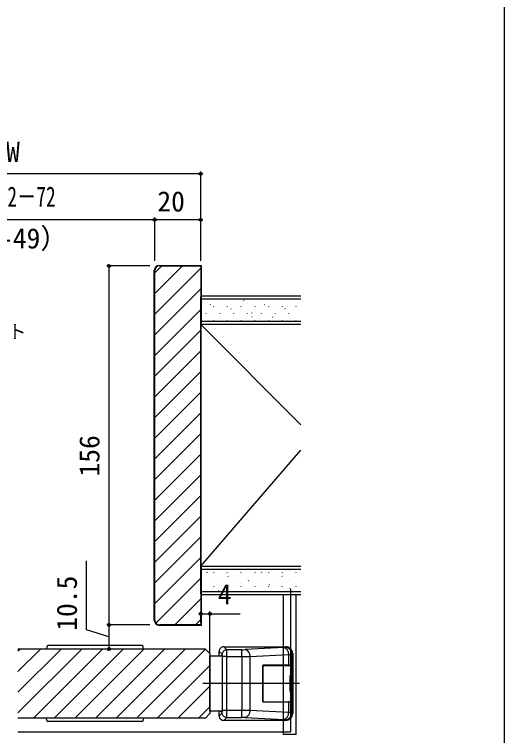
# Model space of a CAD drawing. Units: millimetres, scale not verified. Extents: x -525 to 525, y -784 to 780.
# Drawn here: x 312 to 525.1, y 44.8 to 358.2 of the extents above; entities that cross this region are included whole.
import ezdxf
from ezdxf.enums import TextEntityAlignment as Align

# ---------------------------------------------------------------- set-up
doc = ezdxf.new("R2010")
doc.units = ezdxf.units.MM
doc.header["$LTSCALE"] = 4
for name, color, linetype in [('0-4_YKK_12', 2, 'Continuous'), ('0-5_YKK_13', 4, 'Continuous'), ('0-7_YKK_D', 6, 'Continuous'), ('0-8_YKK_ZWAK', 7, 'Continuous'), ('0-9_YSS_K', 3, 'Continuous'), ('0-A_YSS_KE', 3, 'Continuous')]:
    doc.layers.add(name, color=color, linetype=linetype)
doc.styles.add('ＭＳ ゴシック', font='')
doc.styles.get('ＭＳ ゴシック').set_extended_font_data('MS Gothic')

msp = doc.modelspace()

# ---------------------------------------------------------------- linework, layer by layer
at = {"layer": '0-4_YKK_12'}
for p, q in [((431.998, 108.394), (431.998, 46.394)), ((394.998, 82.394), (313.492, 82.398)), ((313.492, 81.57), (314.319, 82.398)), ((313.492, 72.589), (323.3, 82.398)), ((313.492, 63.609), (332.28, 82.398)), ((313.492, 54.629), (341.26, 82.398)), ((320.24, 52.398), (350.24, 82.398)), ((329.221, 52.398), (359.221, 82.398)), ((338.201, 52.398), (368.201, 82.398)), ((347.181, 52.398), (377.181, 82.398)), ((356.162, 52.398), (386.162, 82.398)), ((365.142, 52.398), (394.977, 82.233)), ((394.998, 82.394), (396.998, 80.394)), ((396.998, 80.394), (396.998, 54.394)), ((374.122, 52.398), (396.998, 75.274)), ((383.102, 52.398), (396.998, 66.294)), ((392.083, 52.398), (396.998, 57.313)), ((394.998, 52.394), (396.998, 54.394)), ((395.002, 52.398), (313.492, 52.398)), ((313.492, 46.394), (431.998, 46.394))]:
    msp.add_line(p, q, dxfattribs=at)
at = {"layer": '0-5_YKK_13'}
for p, q in [((428.998, 45.194), (428.998, 105.894)), ((434.498, 45.194), (434.498, 105.894)), ((326.061, 83.424), (325.998, 82.394)), ((367.436, 83.894), (326.56, 83.894)), ((367.998, 82.394), (367.935, 83.424)), ((404.288, 82.102), (402.995, 83.394)), ((402.995, 83.394), (430.002, 83.394)), ((410.927, 82.102), (404.288, 82.102)), ((410.927, 79.106), (410.927, 82.102)), ((429.105, 83.011), (412.341, 82.132)), ((430.002, 83.394), (429.688, 83.08)), ((396.998, 79.394), (402.34, 79.394)), ((400.998, 81.397), (402.29, 80.104)), ((400.998, 79.394), (400.998, 81.397)), ((401.758, 79.644), (402.308, 79.644)), ((401.758, 79.394), (401.758, 79.644)), ((402.308, 79.644), (402.308, 55.144)), ((404.337, 79.106), (410.927, 79.106)), ((404.337, 55.682), (404.337, 79.106)), ((410.927, 79.106), (410.927, 55.682)), ((414.463, 79.136), (431.226, 80.015)), ((414.463, 55.651), (414.463, 79.136)), ((431.226, 80.015), (431.226, 75.394)), ((432.684, 80.084), (432.998, 80.398)), ((432.684, 54.704), (432.684, 80.084)), ((432.998, 80.398), (432.998, 54.39)), ((419.998, 75.394), (419.998, 59.394)), ((431.226, 75.394), (419.998, 75.394)), ((419.998, 75.294), (431.051, 75.294)), ((419.998, 59.494), (419.998, 75.294)), ((431.051, 75.294), (432.139, 75.294)), ((431.226, 75.394), (432.369, 75.394)), ((432.139, 70.894), (432.139, 75.294)), ((432.369, 59.394), (432.369, 75.394)), ((435.998, 67.394), (393.93, 67.394)), ((419.998, 59.494), (431.051, 59.494)), ((419.998, 59.394), (431.226, 59.394)), ((431.051, 59.494), (432.139, 59.494)), ((431.226, 59.394), (431.226, 54.773)), ((432.369, 59.394), (431.226, 59.394)), ((400.998, 53.391), (400.998, 55.394)), ((402.29, 54.683), (400.998, 53.391)), ((404.337, 55.682), (402.34, 55.682)), ((410.927, 55.682), (404.337, 55.682)), ((410.927, 52.686), (410.927, 55.682)), ((431.226, 54.773), (414.463, 55.651)), ((432.998, 54.39), (432.684, 54.704)), ((326.061, 51.363), (325.998, 52.394)), ((367.436, 50.894), (326.56, 50.894)), ((367.998, 52.394), (367.935, 51.363)), ((402.995, 51.394), (404.288, 52.686)), ((430.002, 51.394), (402.995, 51.394)), ((404.288, 52.686), (410.927, 52.686)), ((412.341, 52.655), (429.105, 51.777)), ((429.688, 51.708), (430.002, 51.394)), ((434.498, 45.194), (428.998, 45.194))]:
    msp.add_line(p, q, dxfattribs=at)
for points in [[(404.288, 82.102), (403.941, 82.07), (403.606, 81.98), (403.291, 81.832), (403.006, 81.632), (402.76, 81.386), (402.56, 81.101), (402.412, 80.786), (402.322, 80.451), (402.29, 80.104)], [(432.684, 80.084), (432.652, 80.509), (432.561, 80.926), (432.411, 81.326), (432.205, 81.701), (431.949, 82.043), (431.647, 82.345), (431.305, 82.601), (430.93, 82.806), (430.531, 82.956), (430.114, 83.048), (429.688, 83.08)], [(402.34, 55.394), (396.998, 55.394), (396.998, 79.394)], [(404.337, 79.106), (402.34, 79.106), (402.34, 55.682)], [(431.914, 63.894), (431.914, 70.894), (432.139, 70.894)], [(432.139, 59.494), (432.139, 63.894), (431.914, 63.894)], [(402.308, 55.144), (401.758, 55.144), (401.758, 55.394)], [(404.288, 52.686), (403.941, 52.717), (403.606, 52.808), (403.291, 52.955), (403.006, 53.155), (402.76, 53.401), (402.56, 53.686), (402.412, 54.001), (402.322, 54.337), (402.29, 54.683)], [(429.688, 51.708), (430.114, 51.74), (430.531, 51.831), (430.93, 51.981), (431.305, 52.187), (431.647, 52.443), (431.949, 52.745), (432.205, 53.087), (432.411, 53.462), (432.561, 53.861), (432.652, 54.278), (432.684, 54.704)]]:
    msp.add_lwpolyline(points, dxfattribs=at)
for centre, radius, start, end in [((326.56, 83.394), 0.5, 90, 176.5), ((367.436, 83.394), 0.5, 3.5, 90), ((402.994, 81.398), 1.996, 89.96796, 180.03204), ((360.156, 79.872), 44.187, 359.00679, 2.8927), ((411.01, 110.88), 28.778, 269.83529, 272.65187), ((411.721, 79.444), 2.759, 353.59226, 77.01062), ((429.151, 85.132), 2.121, 268.75981, 284.66696), ((428.485, 80.323), 2.759, 353.59226, 77.01062), ((430.004, 80.4), 2.994, 359.96782, 90.03218), ((396.92, 79.337), 5.425, 357.55934, 8.13497), ((411.173, 254.343), 175.238, 269.91948, 271.07552), ((431.436, 91.07), 11.057, 268.9121, 276.47934), ((402.994, 53.39), 1.996, 179.96796, 270.03204), ((396.92, 55.451), 5.425, 351.86503, 2.44066), ((351.58, 55.058), 52.761, 357.42312, 0.67739), ((411.098, -128.289), 183.971, 88.95192, 90.05308), ((411.615, 55.418), 2.857, 284.72115, 4.67597), ((428.379, 54.54), 2.857, 284.72115, 4.67597), ((430.004, 54.388), 2.994, 269.96782, 0.03218), ((431.259, 39.947), 14.826, 84.48355, 90.12502), ((326.56, 51.394), 0.5, 183.5, 270), ((367.436, 51.394), 0.5, 270, 356.5), ((411.01, 23.908), 28.778, 87.34813, 90.16471), ((429.151, 49.656), 2.121, 75.33304, 91.24019)]:
    msp.add_arc(centre, radius, start, end, dxfattribs=at)
at = {"layer": '0-7_YKK_D'}
for p, q in [((392.998, 288.894), (230.985, 288.894)), ((392.998, 251.094), (392.998, 289.894)), ((372.998, 251.094), (372.998, 269.894)), ((372.998, 251.094), (372.998, 269.894)), ((392.998, 251.094), (392.998, 269.894)), ((372.998, 268.894), (250.985, 268.894)), ((392.998, 268.894), (372.998, 268.894)), ((370.798, 248.894), (352.112, 248.894)), ((353.112, 248.894), (353.112, 92.894)), ((392.998, 93.894), (392.998, 98.642)), ((396.998, 80.398), (396.998, 98.642)), ((370.798, 92.894), (352.112, 92.894)), ((370.798, 92.894), (352.112, 92.894)), ((353.112, 92.894), (353.112, 82.398)), ((370.798, 82.398), (352.112, 82.398))]:
    msp.add_line(p, q, dxfattribs=at)
for points in [[(353.112, 87.646), (343.304, 90.674), (343.304, 120.674)], [(392.998, 97.642), (396.998, 97.642), (410.116, 97.642)]]:
    msp.add_lwpolyline(points, dxfattribs=at)
for centre in [(392.998, 288.894), (372.998, 268.894), (372.998, 268.894), (392.998, 268.894), (353.112, 248.894), (392.998, 97.642), (396.998, 97.642), (353.112, 92.894), (353.112, 92.894), (353.112, 82.398)]:
    msp.add_circle(centre, 0.637, dxfattribs=at)
at = {"layer": '0-8_YKK_ZWAK'}
msp.add_lwpolyline([(-524.9, -783.5), (525.1, -783.5), (525.1, 746.5)], dxfattribs=at)
at = {"layer": '0-9_YSS_K'}
for p, q in [((372.998, 245.85), (376.042, 248.894)), ((372.998, 236.87), (385.022, 248.894)), ((372.998, 227.89), (392.998, 247.89)), ((372.998, 218.909), (392.998, 238.909)), ((392.998, 235.894), (392.998, 223.394)), ((392.998, 106.394), (392.998, 235.394)), ((436.498, 234.394), (392.998, 234.394)), ((395.43, 234.305), (395.43, 234.394)), ((395.899, 233.391), (395.892, 233.41)), ((397.256, 231.904), (397.146, 232.071)), ((401.41, 234.305), (401.41, 234.394)), ((407.39, 234.305), (407.39, 234.394)), ((411.709, 233.745), (411.598, 233.912)), ((413.314, 232.346), (413.308, 232.365)), ((413.37, 234.305), (413.37, 234.394)), ((418.572, 233.544), (418.566, 233.563)), ((419.35, 234.305), (419.35, 234.394)), ((420.715, 231.976), (420.605, 232.143)), ((425.33, 234.305), (425.33, 234.394)), ((431.31, 234.305), (431.31, 234.394)), ((435.988, 232.5), (435.981, 232.518)), ((372.998, 209.929), (392.998, 229.929)), ((398.66, 231.075), (398.66, 231.175)), ((403.099, 229.102), (403.093, 229.121)), ((404.64, 231.075), (404.64, 231.175)), ((406.262, 230.135), (406.152, 230.302)), ((408.09, 231.054), (408.083, 231.073)), ((410.62, 231.075), (410.62, 231.175)), ((416.6, 231.075), (416.6, 231.175)), ((422.58, 231.075), (422.58, 231.175)), ((425.773, 229.256), (425.766, 229.274)), ((428.56, 231.075), (428.56, 231.175)), ((429.722, 230.207), (429.611, 230.374)), ((430.763, 231.208), (430.757, 231.226)), ((434.54, 231.075), (434.54, 231.175)), ((395.43, 228.225), (395.43, 228.325)), ((397.842, 227.905), (397.835, 227.923)), ((401.41, 228.225), (401.41, 228.325)), ((407.39, 228.225), (407.39, 228.325)), ((413.37, 228.225), (413.37, 228.325)), ((415.269, 228.366), (415.158, 228.533)), ((415.291, 226.766), (415.284, 226.785)), ((419.35, 228.225), (419.35, 228.325)), ((420.515, 228.058), (420.508, 228.077)), ((424.275, 226.598), (424.165, 226.764)), ((425.33, 228.225), (425.33, 228.325)), ((431.31, 228.225), (431.31, 228.325)), ((392.998, 224.894), (436.498, 224.894)), ((392.998, 223.394), (436.498, 179.894)), ((398.66, 224.995), (398.66, 225.095)), ((404.64, 224.995), (404.64, 225.095)), ((410.62, 224.995), (410.62, 225.095)), ((416.6, 224.995), (416.6, 225.095)), ((422.58, 224.995), (422.58, 225.095)), ((428.56, 224.995), (428.56, 225.095)), ((432.973, 224.967), (432.967, 224.986)), ((433.238, 224.894), (433.171, 224.995)), ((434.54, 224.995), (434.54, 225.095)), ((372.998, 200.949), (392.998, 220.949)), ((372.998, 191.969), (392.998, 211.969)), ((372.998, 182.988), (392.998, 202.988)), ((372.998, 174.008), (392.998, 194.008)), ((372.998, 165.028), (392.998, 185.028)), ((372.998, 156.048), (392.998, 176.048)), ((372.998, 147.067), (392.998, 167.067)), ((392.998, 118.394), (436.498, 168.869)), ((372.998, 138.087), (392.998, 158.087)), ((372.998, 129.107), (392.998, 149.107)), ((372.998, 120.127), (392.998, 140.127)), ((372.998, 111.146), (392.998, 131.146)), ((372.998, 102.166), (392.998, 122.166)), ((392.998, 118.394), (392.998, 105.894)), ((436.498, 116.894), (392.998, 116.894)), ((408.926, 116.378), (408.919, 116.396)), ((431.599, 116.531), (431.593, 116.55)), ((373.446, 93.633), (392.998, 113.186)), ((395.899, 115.571), (395.789, 115.737)), ((398.444, 113.888), (398.437, 113.907)), ((398.66, 115.555), (398.66, 115.655)), ((403.668, 115.18), (403.661, 115.199)), ((404.64, 115.555), (404.64, 115.655)), ((404.906, 113.802), (404.795, 113.969)), ((410.62, 115.555), (410.62, 115.655)), ((416.6, 115.555), (416.6, 115.655)), ((419.359, 115.643), (419.248, 115.809)), ((421.117, 114.041), (421.11, 114.06)), ((422.58, 115.555), (422.58, 115.655)), ((426.341, 115.333), (426.335, 115.352)), ((428.365, 113.874), (428.255, 114.041)), ((428.56, 115.555), (428.56, 115.655)), ((434.54, 115.555), (434.54, 115.655)), ((393.453, 111.936), (393.446, 111.955)), ((395.43, 112.705), (395.43, 112.805)), ((401.41, 112.705), (401.41, 112.805)), ((407.39, 112.705), (407.39, 112.805)), ((410.869, 110.891), (410.862, 110.91)), ((413.37, 112.705), (413.37, 112.805)), ((413.912, 112.033), (413.802, 112.2)), ((416.126, 112.089), (416.12, 112.108)), ((419.35, 112.705), (419.35, 112.805)), ((422.919, 110.264), (422.808, 110.431)), ((425.33, 112.705), (425.33, 112.805)), ((428.318, 109.753), (428.311, 109.771)), ((431.31, 112.705), (431.31, 112.805)), ((433.542, 111.045), (433.535, 111.063)), ((392.998, 107.394), (436.498, 107.394)), ((398.66, 109.475), (398.66, 109.575)), ((400.654, 107.647), (400.647, 107.666)), ((404.64, 109.475), (404.64, 109.575)), ((405.644, 109.599), (405.638, 109.618)), ((410.62, 109.475), (410.62, 109.575)), ((416.6, 109.475), (416.6, 109.575)), ((422.58, 109.475), (422.58, 109.575)), ((423.327, 107.801), (423.32, 107.82)), ((428.56, 109.475), (428.56, 109.575)), ((431.925, 108.495), (431.815, 108.662)), ((434.54, 109.475), (434.54, 109.575)), ((381.686, 92.894), (392.998, 104.206)), ((390.667, 92.894), (392.998, 95.225))]:
    msp.add_line(p, q, dxfattribs=at)
at = {"layer": '0-A_YSS_KE'}
for p, q in [((372.798, 94.894), (372.798, 246.894)), ((372.998, 94.894), (372.998, 246.894)), ((392.998, 235.894), (436.498, 235.894)), ((393.198, 224.094), (392.998, 224.094)), ((436.498, 223.394), (392.998, 223.394)), ((392.998, 118.394), (392.998, 223.394)), ((392.998, 118.394), (436.498, 118.394)), ((392.998, 117.694), (393.198, 117.694)), ((436.498, 105.894), (392.998, 105.894)), ((396.998, 67.394), (395.998, 67.394))]:
    msp.add_line(p, q, dxfattribs=at)
for points in [[(374.998, 249.094), (393.198, 249.094), (393.198, 224.094)], [(374.998, 248.894), (392.998, 248.894), (392.998, 92.894), (374.998, 92.894)], [(393.198, 117.694), (393.198, 92.694), (374.998, 92.694)]]:
    msp.add_lwpolyline(points, dxfattribs=at)
for centre, radius, start, end in [((374.998, 246.894), 2.2, 90, 180), ((374.998, 246.894), 2, 90, 180), ((374.998, 94.894), 2.2, 180, 270), ((374.998, 94.894), 2, 180, 270)]:
    msp.add_arc(centre, radius, start, end, dxfattribs=at)

# ---------------------------------------------------------------- texts
at = {"layer": '0-7_YKK_D', "style": 'ＭＳ ゴシック'}
for s, height, p in [('枠W', 8.798, (296.378, 291.462)), ('20', 8.798, (374.135, 269.894)), ('（＝DW-49）', 8.798, (269.344, 253.826)), ('開放枠セット', 5.865, (269.219, 215.621)), ('4', 8.798, (400.435, 99.142))]:
    msp.add_text(s, height=height, dxfattribs=at).set_placement(p, align=Align.BOTTOM_LEFT)
at = {"layer": '0-7_YKK_D', "style": 'ＭＳ ゴシック', "width": 0.7}
msp.add_text('有効開口＝W/2－72', height=8.798, dxfattribs=at).set_placement((258.561, 271.962), align=Align.BOTTOM_LEFT)
at = {"layer": '0-7_YKK_D', "style": 'ＭＳ ゴシック'}
for s, p in [('156', (351.612, 157.36)), ('10.5', (341.804, 90.333))]:
    msp.add_text(s, height=8.798, rotation=90, dxfattribs=at).set_placement(p, align=Align.BOTTOM_LEFT)

doc.saveas('drawing.dxf')
